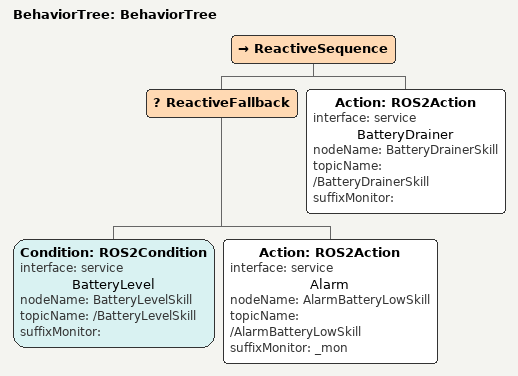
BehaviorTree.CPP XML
<?xml version="1.0"?>
<root main_tree_to_execute="BehaviorTree">
    <BehaviorTree ID="BehaviorTree">
        <ReactiveSequence>
            <ReactiveFallback>
                <Condition ID="ROS2Condition" interface="service" name="BatteryLevel" nodeName="BatteryLevelSkill" topicName="/BatteryLevelSkill" suffixMonitor=""/>
                <Action ID="ROS2Action" interface="service" name="Alarm" nodeName="AlarmBatteryLowSkill" topicName="/AlarmBatteryLowSkill" suffixMonitor="_mon"/>
            </ReactiveFallback>
            <Action ID="ROS2Action" interface="service" name="BatteryDrainer" nodeName="BatteryDrainerSkill" topicName="/BatteryDrainerSkill" suffixMonitor=""/>
        </ReactiveSequence>
    </BehaviorTree>
</root>
